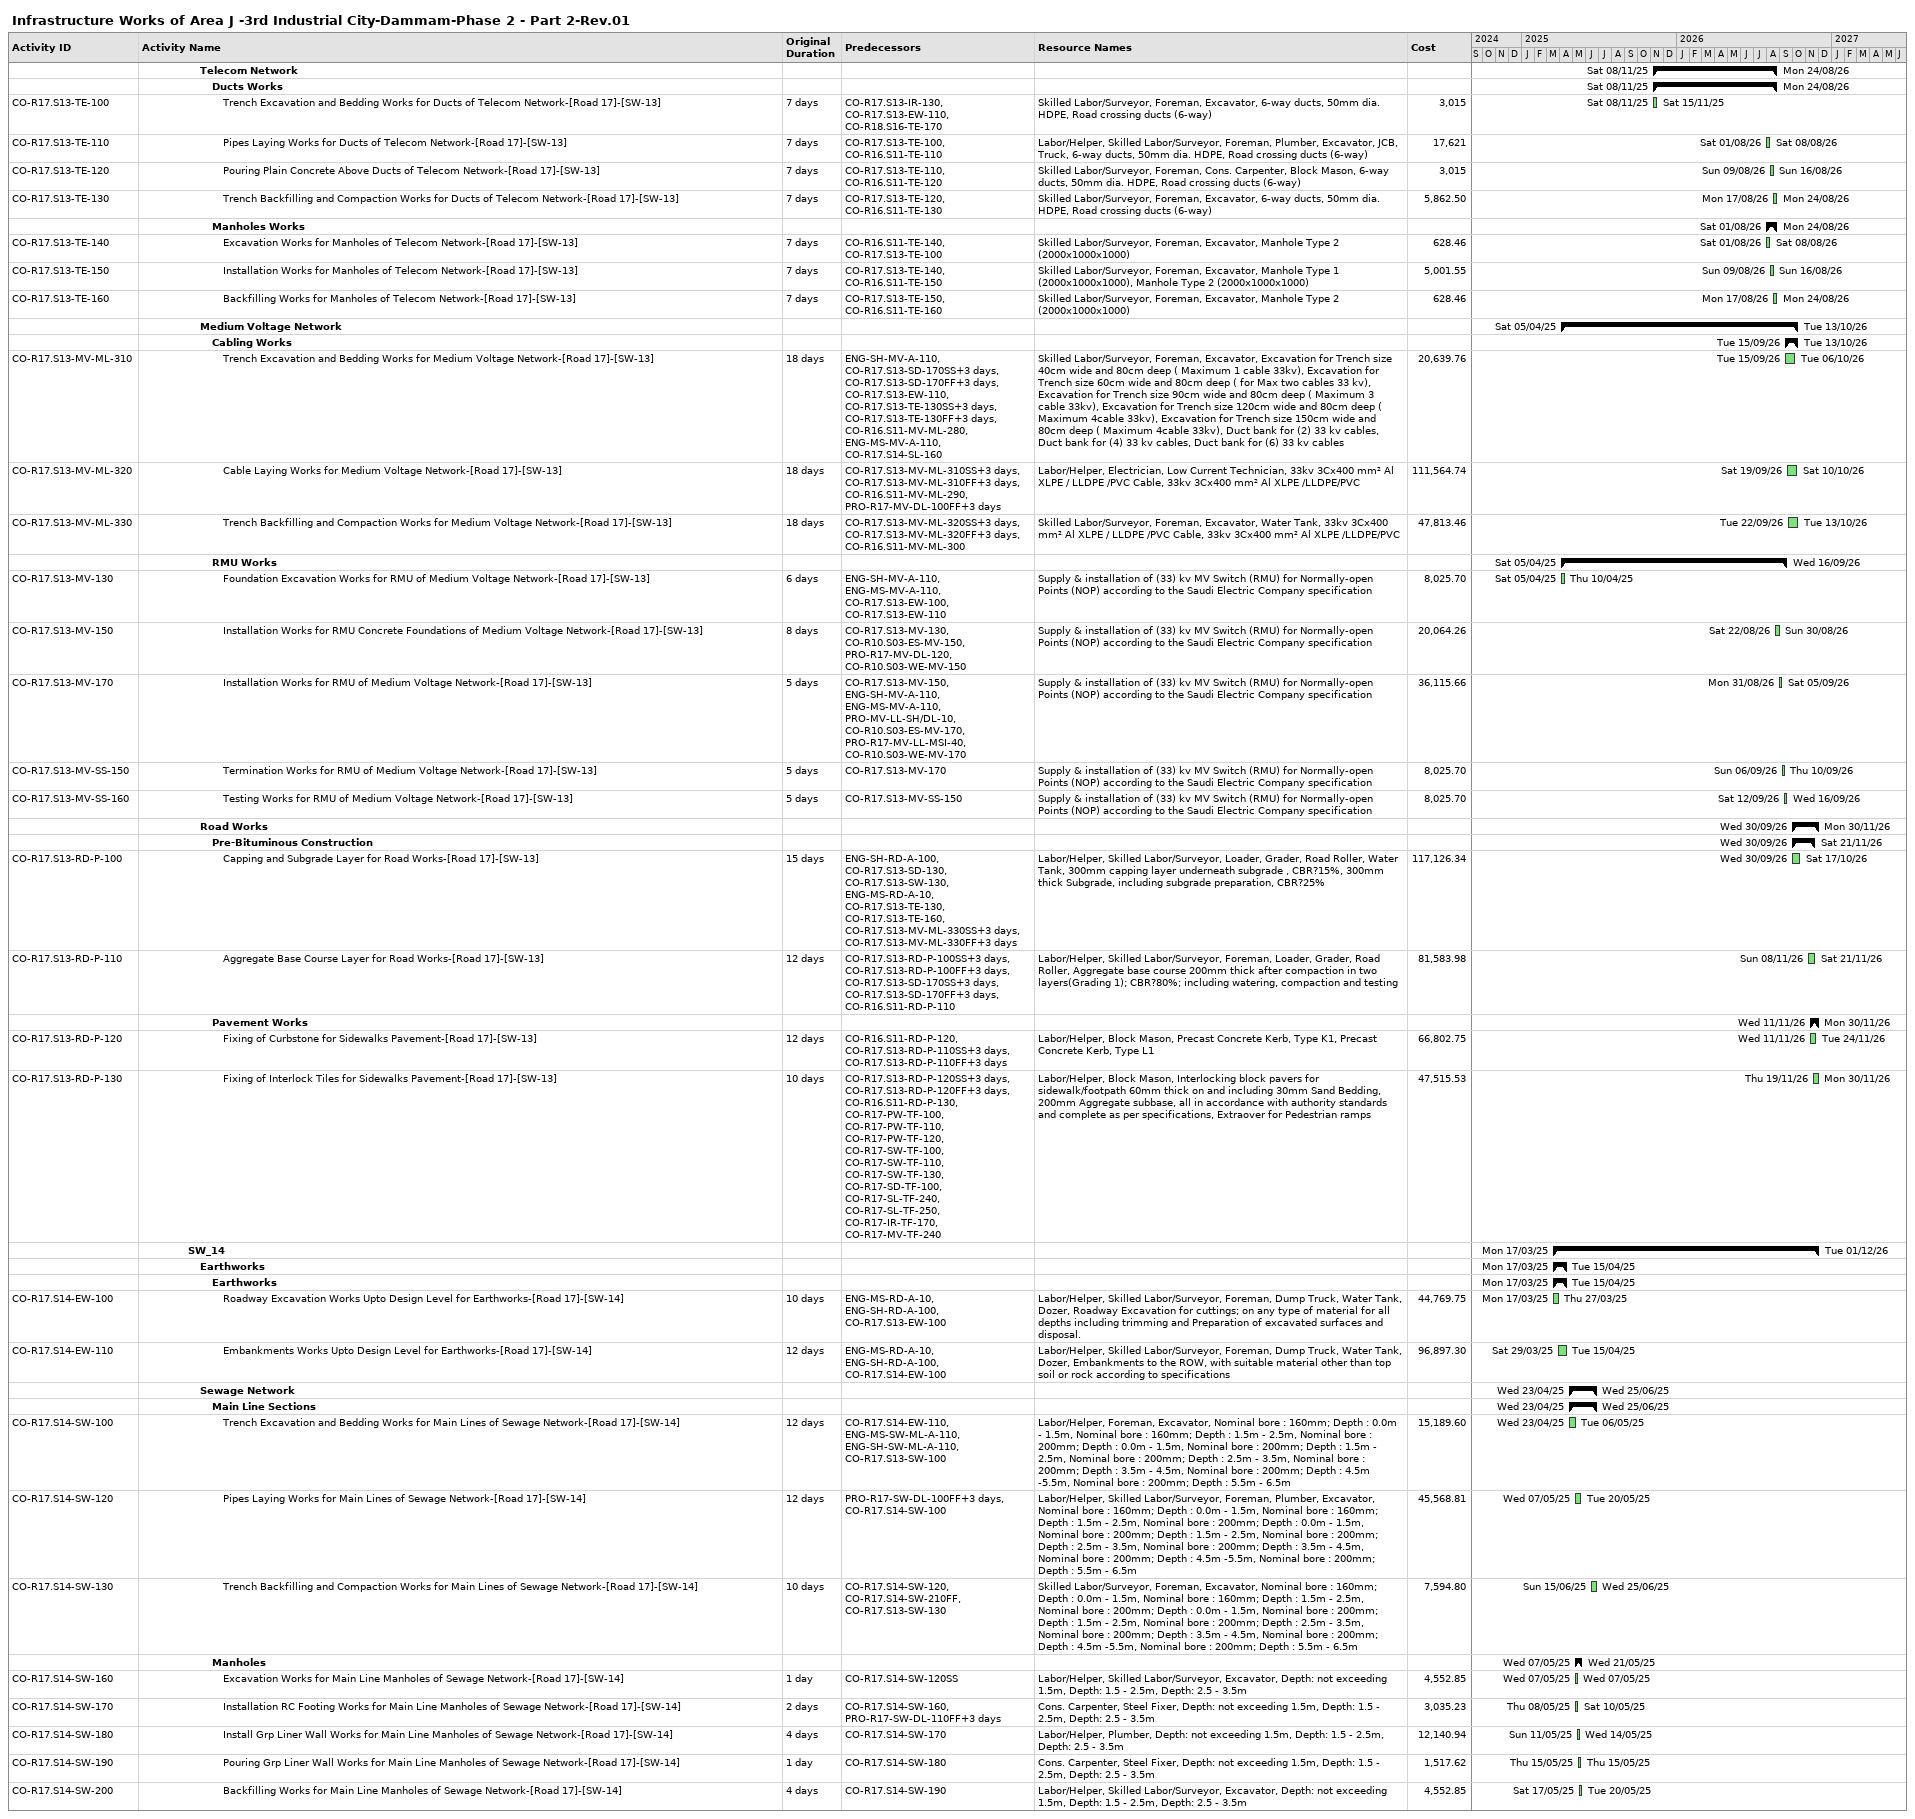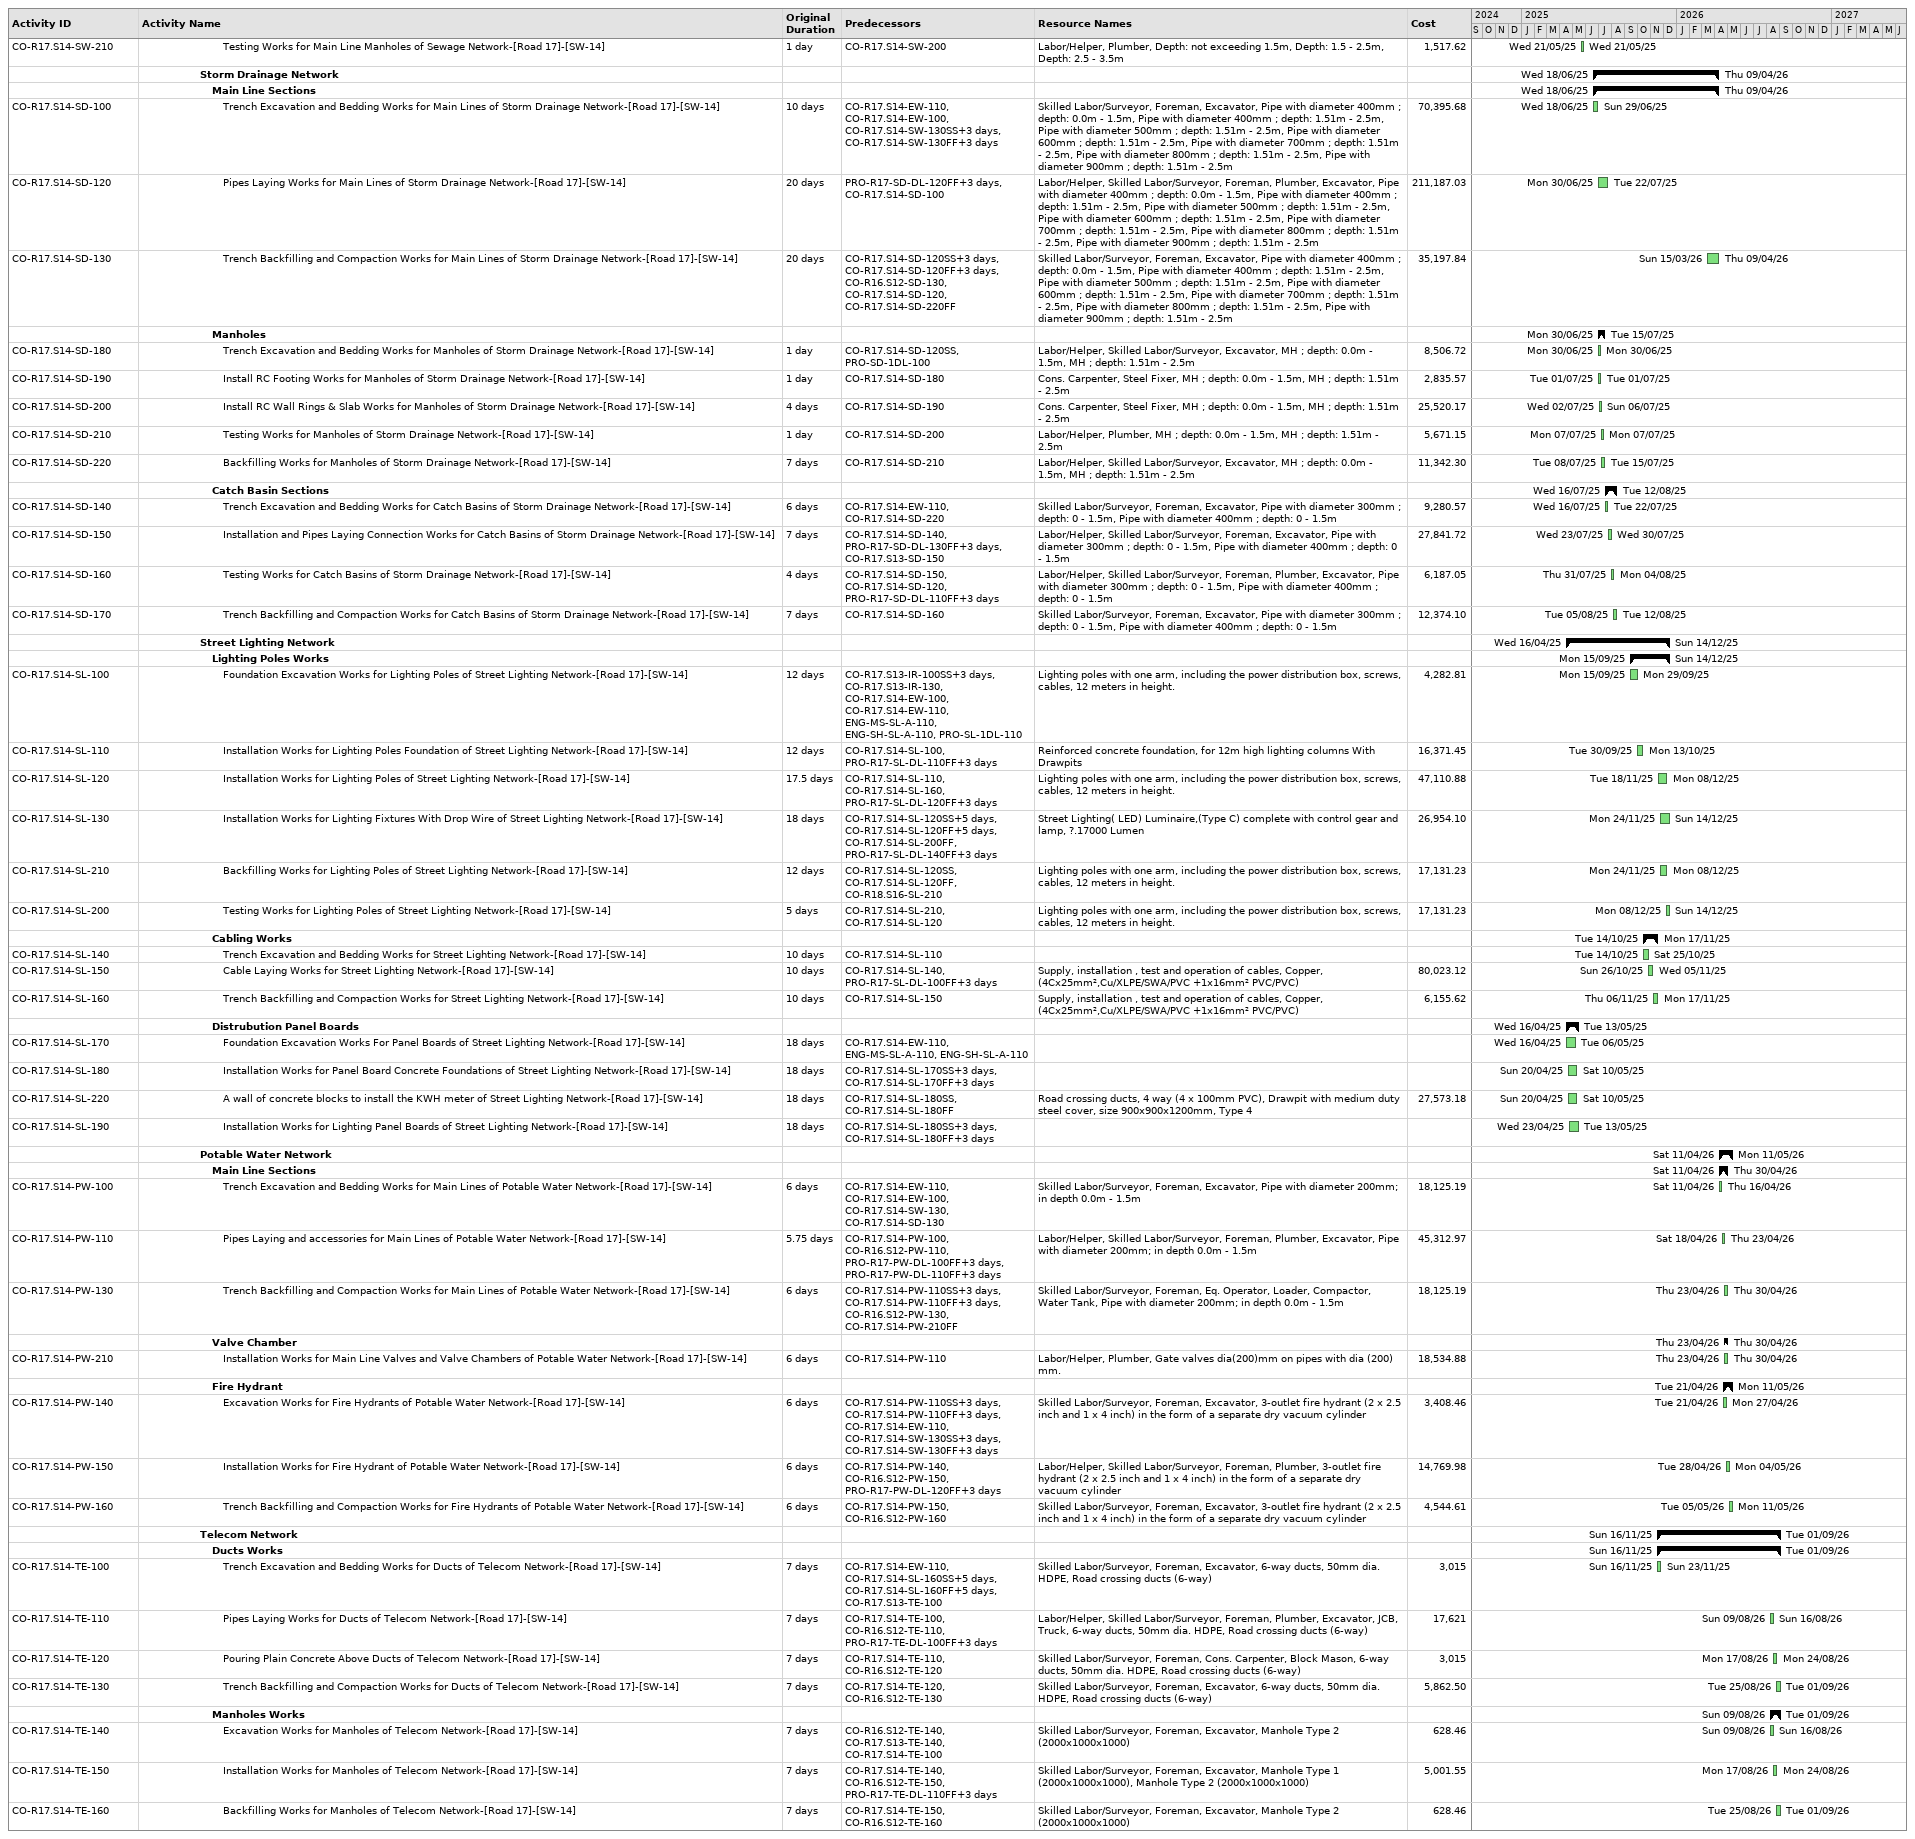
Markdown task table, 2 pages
Infrastructure Works of Area J -3rd Industrial City-Dammam-Phase 2 - Part 2-Rev.01

| ID | Level | Task | Original duration | Start | Finish | Predecessors | Resources | Cost |
|---|---|---|---|---|---|---|---|---|
|  | 6 | **Telecom Network** |  | 2025-11-08 | 2026-08-24 |  |  |  |
|  | 7 | **Ducts Works** |  | 2025-11-08 | 2026-08-24 |  |  |  |
| CO-R17.S13-TE-100 | 8 | Trench Excavation and Bedding Works for Ducts of Telecom Network-[Road 17]-[SW-13] | 7d | 2025-11-08 | 2025-11-15 | CO-R17.S13-IR-130, CO-R17.S13-EW-110, CO-R18.S16-TE-170 | Skilled Labor/Surveyor, Foreman, Excavator, 6-way ducts, 50mm dia. HDPE, Road crossing ducts (6-way) | 3015 |
| CO-R17.S13-TE-110 | 8 | Pipes Laying Works for Ducts of Telecom Network-[Road 17]-[SW-13] | 7d | 2026-08-01 | 2026-08-08 | CO-R17.S13-TE-100, CO-R16.S11-TE-110 | Labor/Helper, Skilled Labor/Surveyor, Foreman, Plumber, Excavator, JCB, Truck, 6-way ducts, 50mm dia. HDPE, Road crossing ducts (6-way) | 17621 |
| CO-R17.S13-TE-120 | 8 | Pouring Plain Concrete Above Ducts of Telecom Network-[Road 17]-[SW-13] | 7d | 2026-08-09 | 2026-08-16 | CO-R17.S13-TE-110, CO-R16.S11-TE-120 | Skilled Labor/Surveyor, Foreman, Cons. Carpenter, Block Mason, 6-way ducts, 50mm dia. HDPE, Road crossing ducts (6-way) | 3015 |
| CO-R17.S13-TE-130 | 8 | Trench Backfilling and Compaction Works for Ducts of Telecom Network-[Road 17]-[SW-13] | 7d | 2026-08-17 | 2026-08-24 | CO-R17.S13-TE-120, CO-R16.S11-TE-130 | Skilled Labor/Surveyor, Foreman, Excavator, 6-way ducts, 50mm dia. HDPE, Road crossing ducts (6-way) | 5862.50 |
|  | 7 | **Manholes Works** |  | 2026-08-01 | 2026-08-24 |  |  |  |
| CO-R17.S13-TE-140 | 8 | Excavation Works for Manholes of Telecom Network-[Road 17]-[SW-13] | 7d | 2026-08-01 | 2026-08-08 | CO-R16.S11-TE-140, CO-R17.S13-TE-100 | Skilled Labor/Surveyor, Foreman, Excavator, Manhole Type 2 (2000x1000x1000) | 628.46 |
| CO-R17.S13-TE-150 | 8 | Installation Works for Manholes of Telecom Network-[Road 17]-[SW-13] | 7d | 2026-08-09 | 2026-08-16 | CO-R17.S13-TE-140, CO-R16.S11-TE-150 | Skilled Labor/Surveyor, Foreman, Excavator, Manhole Type 1 (2000x1000x1000), Manhole Type 2 (2000x1000x1000) | 5001.55 |
| CO-R17.S13-TE-160 | 8 | Backfilling Works for Manholes of Telecom Network-[Road 17]-[SW-13] | 7d | 2026-08-17 | 2026-08-24 | CO-R17.S13-TE-150, CO-R16.S11-TE-160 | Skilled Labor/Surveyor, Foreman, Excavator, Manhole Type 2 (2000x1000x1000) | 628.46 |
|  | 6 | **Medium Voltage Network** |  | 2025-04-05 | 2026-10-13 |  |  |  |
|  | 7 | **Cabling Works** |  | 2026-09-15 | 2026-10-13 |  |  |  |
| CO-R17.S13-MV-ML-310 | 8 | Trench Excavation and Bedding Works for Medium Voltage Network-[Road 17]-[SW-13] | 18d | 2026-09-15 | 2026-10-06 | ENG-SH-MV-A-110, CO-R17.S13-SD-170SS+3d, CO-R17.S13-SD-170FF+3d, CO-R17.S13-EW-110, CO-R17.S13-TE-130SS+3d, CO-R17.S13-TE-130FF+3d, CO-R16.S11-MV-ML-280, ENG-MS-MV-A-110, CO-R17.S14-SL-160 | Skilled Labor/Surveyor, Foreman, Excavator, Excavation for Trench size 40cm wide and 80cm deep ( Maximum 1 cable 33kv), Excavation for Trench size 60cm wide and 80cm deep ( for Max two cables 33 kv), Excavation for Trench size 90cm wide and 80cm deep ( Maximum 3 cable 33kv), Excavation for Trench size 120cm wide and 80cm deep ( Maximum 4cable 33kv), Excavation for Trench size 150cm wide and 80cm deep ( Maximum 4cable 33kv), Duct bank for (2) 33 kv cables, Duct bank for (4) 33 kv cables, Duct bank for (6) 33 kv cables | 20639.76 |
| CO-R17.S13-MV-ML-320 | 8 | Cable Laying Works for Medium Voltage Network-[Road 17]-[SW-13] | 18d | 2026-09-19 | 2026-10-10 | CO-R17.S13-MV-ML-310SS+3d, CO-R17.S13-MV-ML-310FF+3d, CO-R16.S11-MV-ML-290, PRO-R17-MV-DL-100FF+3d | Labor/Helper, Electrician, Low Current Technician, 33kv 3Cx400 mm² Al XLPE / LLDPE /PVC Cable, 33kv 3Cx400 mm² Al XLPE /LLDPE/PVC | 111564.74 |
| CO-R17.S13-MV-ML-330 | 8 | Trench Backfilling and Compaction Works for Medium Voltage Network-[Road 17]-[SW-13] | 18d | 2026-09-22 | 2026-10-13 | CO-R17.S13-MV-ML-320SS+3d, CO-R17.S13-MV-ML-320FF+3d, CO-R16.S11-MV-ML-300 | Skilled Labor/Surveyor, Foreman, Excavator, Water Tank, 33kv 3Cx400 mm² Al XLPE / LLDPE /PVC Cable, 33kv 3Cx400 mm² Al XLPE /LLDPE/PVC | 47813.46 |
|  | 7 | **RMU Works** |  | 2025-04-05 | 2026-09-16 |  |  |  |
| CO-R17.S13-MV-130 | 8 | Foundation Excavation Works for RMU of Medium Voltage Network-[Road 17]-[SW-13] | 6d | 2025-04-05 | 2025-04-10 | ENG-SH-MV-A-110, ENG-MS-MV-A-110, CO-R17.S13-EW-100, CO-R17.S13-EW-110 | Supply & installation of (33) kv MV Switch (RMU) for Normally-open Points (NOP) according to the Saudi Electric Company specification | 8025.70 |
| CO-R17.S13-MV-150 | 8 | Installation Works for RMU Concrete Foundations of Medium Voltage Network-[Road 17]-[SW-13] | 8d | 2026-08-22 | 2026-08-30 | CO-R17.S13-MV-130, CO-R10.S03-ES-MV-150, PRO-R17-MV-DL-120, CO-R10.S03-WE-MV-150 | Supply & installation of (33) kv MV Switch (RMU) for Normally-open Points (NOP) according to the Saudi Electric Company specification | 20064.26 |
| CO-R17.S13-MV-170 | 8 | Installation Works for RMU of Medium Voltage Network-[Road 17]-[SW-13] | 5d | 2026-08-31 | 2026-09-05 | CO-R17.S13-MV-150, ENG-SH-MV-A-110, ENG-MS-MV-A-110, PRO-MV-LL-SH/DL-10, CO-R10.S03-ES-MV-170, PRO-R17-MV-LL-MSI-40, CO-R10.S03-WE-MV-170 | Supply & installation of (33) kv MV Switch (RMU) for Normally-open Points (NOP) according to the Saudi Electric Company specification | 36115.66 |
| CO-R17.S13-MV-SS-150 | 8 | Termination Works for RMU of Medium Voltage Network-[Road 17]-[SW-13] | 5d | 2026-09-06 | 2026-09-10 | CO-R17.S13-MV-170 | Supply & installation of (33) kv MV Switch (RMU) for Normally-open Points (NOP) according to the Saudi Electric Company specification | 8025.70 |
| CO-R17.S13-MV-SS-160 | 8 | Testing Works for RMU of Medium Voltage Network-[Road 17]-[SW-13] | 5d | 2026-09-12 | 2026-09-16 | CO-R17.S13-MV-SS-150 | Supply & installation of (33) kv MV Switch (RMU) for Normally-open Points (NOP) according to the Saudi Electric Company specification | 8025.70 |
|  | 6 | **Road Works** |  | 2026-09-30 | 2026-11-30 |  |  |  |
|  | 7 | **Pre-Bituminous Construction** |  | 2026-09-30 | 2026-11-21 |  |  |  |
| CO-R17.S13-RD-P-100 | 8 | Capping and Subgrade Layer for Road Works-[Road 17]-[SW-13] | 15d | 2026-09-30 | 2026-10-17 | ENG-SH-RD-A-100, CO-R17.S13-SD-130, CO-R17.S13-SW-130, ENG-MS-RD-A-10, CO-R17.S13-TE-130, CO-R17.S13-TE-160, CO-R17.S13-MV-ML-330SS+3d, CO-R17.S13-MV-ML-330FF+3d | Labor/Helper, Skilled Labor/Surveyor, Loader, Grader, Road Roller, Water Tank, 300mm capping layer underneath subgrade , CBR?15%, 300mm thick Subgrade, including subgrade preparation, CBR?25% | 117126.34 |
| CO-R17.S13-RD-P-110 | 8 | Aggregate Base Course Layer for Road Works-[Road 17]-[SW-13] | 12d | 2026-11-08 | 2026-11-21 | CO-R17.S13-RD-P-100SS+3d, CO-R17.S13-RD-P-100FF+3d, CO-R17.S13-SD-170SS+3d, CO-R17.S13-SD-170FF+3d, CO-R16.S11-RD-P-110 | Labor/Helper, Skilled Labor/Surveyor, Foreman, Loader, Grader, Road Roller, Aggregate base course 200mm thick after compaction in two layers(Grading 1); CBR?80%; including watering, compaction and testing | 81583.98 |
|  | 7 | **Pavement Works** |  | 2026-11-11 | 2026-11-30 |  |  |  |
| CO-R17.S13-RD-P-120 | 8 | Fixing of Curbstone for Sidewalks Pavement-[Road 17]-[SW-13] | 12d | 2026-11-11 | 2026-11-24 | CO-R16.S11-RD-P-120, CO-R17.S13-RD-P-110SS+3d, CO-R17.S13-RD-P-110FF+3d | Labor/Helper, Block Mason, Precast Concrete Kerb, Type K1, Precast Concrete Kerb, Type L1 | 66802.75 |
| CO-R17.S13-RD-P-130 | 8 | Fixing of Interlock Tiles for Sidewalks Pavement-[Road 17]-[SW-13] | 10d | 2026-11-19 | 2026-11-30 | CO-R17.S13-RD-P-120SS+3d, CO-R17.S13-RD-P-120FF+3d, CO-R16.S11-RD-P-130, CO-R17-PW-TF-100, CO-R17-PW-TF-110, CO-R17-PW-TF-120, CO-R17-SW-TF-100, CO-R17-SW-TF-110, CO-R17-SW-TF-130, CO-R17-SD-TF-100, CO-R17-SL-TF-240, CO-R17-SL-TF-250, CO-R17-IR-TF-170, CO-R17-MV-TF-240 | Labor/Helper, Block Mason, Interlocking block pavers for sidewalk/footpath 60mm thick on and including 30mm Sand Bedding, 200mm Aggregate subbase, all in accordance with authority standards and complete as per specifications, Extraover for Pedestrian ramps | 47515.53 |
|  | 5 | **SW_14** |  | 2025-03-17 | 2026-12-01 |  |  |  |
|  | 6 | **Earthworks** |  | 2025-03-17 | 2025-04-15 |  |  |  |
|  | 7 | **Earthworks** |  | 2025-03-17 | 2025-04-15 |  |  |  |
| CO-R17.S14-EW-100 | 8 | Roadway Excavation Works Upto Design Level for Earthworks-[Road 17]-[SW-14] | 10d | 2025-03-17 | 2025-03-27 | ENG-MS-RD-A-10, ENG-SH-RD-A-100, CO-R17.S13-EW-100 | Labor/Helper, Skilled Labor/Surveyor, Foreman, Dump Truck, Water Tank, Dozer, Roadway Excavation for cuttings; on any type of material for all depths including trimming and Preparation of excavated surfaces and disposal. | 44769.75 |
| CO-R17.S14-EW-110 | 8 | Embankments Works Upto Design Level for Earthworks-[Road 17]-[SW-14] | 12d | 2025-03-29 | 2025-04-15 | ENG-MS-RD-A-10, ENG-SH-RD-A-100, CO-R17.S14-EW-100 | Labor/Helper, Skilled Labor/Surveyor, Foreman, Dump Truck, Water Tank, Dozer, Embankments to the ROW, with suitable material other than top soil or rock according to specifications | 96897.30 |
|  | 6 | **Sewage Network** |  | 2025-04-23 | 2025-06-25 |  |  |  |
|  | 7 | **Main Line Sections** |  | 2025-04-23 | 2025-06-25 |  |  |  |
| CO-R17.S14-SW-100 | 8 | Trench Excavation and Bedding Works for Main Lines of Sewage Network-[Road 17]-[SW-14] | 12d | 2025-04-23 | 2025-05-06 | CO-R17.S14-EW-110, ENG-MS-SW-ML-A-110, ENG-SH-SW-ML-A-110, CO-R17.S13-SW-100 | Labor/Helper, Foreman, Excavator, Nominal bore : 160mm; Depth : 0.0m - 1.5m, Nominal bore : 160mm; Depth : 1.5m - 2.5m, Nominal bore : 200mm; Depth : 0.0m - 1.5m, Nominal bore : 200mm; Depth : 1.5m - 2.5m, Nominal bore : 200mm; Depth : 2.5m - 3.5m, Nominal bore : 200mm; Depth : 3.5m - 4.5m, Nominal bore : 200mm; Depth : 4.5m -5.5m, Nominal bore : 200mm; Depth : 5.5m - 6.5m | 15189.60 |
| CO-R17.S14-SW-120 | 8 | Pipes Laying Works for Main Lines of Sewage Network-[Road 17]-[SW-14] | 12d | 2025-05-07 | 2025-05-20 | PRO-R17-SW-DL-100FF+3d, CO-R17.S14-SW-100 | Labor/Helper, Skilled Labor/Surveyor, Foreman, Plumber, Excavator, Nominal bore : 160mm; Depth : 0.0m - 1.5m, Nominal bore : 160mm; Depth : 1.5m - 2.5m, Nominal bore : 200mm; Depth : 0.0m - 1.5m, Nominal bore : 200mm; Depth : 1.5m - 2.5m, Nominal bore : 200mm; Depth : 2.5m - 3.5m, Nominal bore : 200mm; Depth : 3.5m - 4.5m, Nominal bore : 200mm; Depth : 4.5m -5.5m, Nominal bore : 200mm; Depth : 5.5m - 6.5m | 45568.81 |
| CO-R17.S14-SW-130 | 8 | Trench Backfilling and Compaction Works for Main Lines of Sewage Network-[Road 17]-[SW-14] | 10d | 2025-06-15 | 2025-06-25 | CO-R17.S14-SW-120, CO-R17.S14-SW-210FF, CO-R17.S13-SW-130 | Skilled Labor/Surveyor, Foreman, Excavator, Nominal bore : 160mm; Depth : 0.0m - 1.5m, Nominal bore : 160mm; Depth : 1.5m - 2.5m, Nominal bore : 200mm; Depth : 0.0m - 1.5m, Nominal bore : 200mm; Depth : 1.5m - 2.5m, Nominal bore : 200mm; Depth : 2.5m - 3.5m, Nominal bore : 200mm; Depth : 3.5m - 4.5m, Nominal bore : 200mm; Depth : 4.5m -5.5m, Nominal bore : 200mm; Depth : 5.5m - 6.5m | 7594.80 |
|  | 7 | **Manholes** |  | 2025-05-07 | 2025-05-21 |  |  |  |
| CO-R17.S14-SW-160 | 8 | Excavation Works for Main Line Manholes of Sewage Network-[Road 17]-[SW-14] | 1d | 2025-05-07 | 2025-05-07 | CO-R17.S14-SW-120SS | Labor/Helper, Skilled Labor/Surveyor, Excavator, Depth: not exceeding 1.5m, Depth: 1.5 - 2.5m, Depth: 2.5 - 3.5m | 4552.85 |
| CO-R17.S14-SW-170 | 8 | Installation RC Footing Works for Main Line Manholes of Sewage Network-[Road 17]-[SW-14] | 2d | 2025-05-08 | 2025-05-10 | CO-R17.S14-SW-160, PRO-R17-SW-DL-110FF+3d | Cons. Carpenter, Steel Fixer, Depth: not exceeding 1.5m, Depth: 1.5 - 2.5m, Depth: 2.5 - 3.5m | 3035.23 |
| CO-R17.S14-SW-180 | 8 | Install Grp Liner Wall Works for Main Line Manholes of Sewage Network-[Road 17]-[SW-14] | 4d | 2025-05-11 | 2025-05-14 | CO-R17.S14-SW-170 | Labor/Helper, Plumber, Depth: not exceeding 1.5m, Depth: 1.5 - 2.5m, Depth: 2.5 - 3.5m | 12140.94 |
| CO-R17.S14-SW-190 | 8 | Pouring Grp Liner Wall Works for Main Line Manholes of Sewage Network-[Road 17]-[SW-14] | 1d | 2025-05-15 | 2025-05-15 | CO-R17.S14-SW-180 | Cons. Carpenter, Steel Fixer, Depth: not exceeding 1.5m, Depth: 1.5 - 2.5m, Depth: 2.5 - 3.5m | 1517.62 |
| CO-R17.S14-SW-200 | 8 | Backfilling Works for Main Line Manholes of Sewage Network-[Road 17]-[SW-14] | 4d | 2025-05-17 | 2025-05-20 | CO-R17.S14-SW-190 | Labor/Helper, Skilled Labor/Surveyor, Excavator, Depth: not exceeding 1.5m, Depth: 1.5 - 2.5m, Depth: 2.5 - 3.5m | 4552.85 |
| CO-R17.S14-SW-210 | 8 | Testing Works for Main Line Manholes of Sewage Network-[Road 17]-[SW-14] | 1d | 2025-05-21 | 2025-05-21 | CO-R17.S14-SW-200 | Labor/Helper, Plumber, Depth: not exceeding 1.5m, Depth: 1.5 - 2.5m, Depth: 2.5 - 3.5m | 1517.62 |
|  | 6 | **Storm Drainage Network** |  | 2025-06-18 | 2026-04-09 |  |  |  |
|  | 7 | **Main Line Sections** |  | 2025-06-18 | 2026-04-09 |  |  |  |
| CO-R17.S14-SD-100 | 8 | Trench Excavation and Bedding Works for Main Lines of Storm Drainage Network-[Road 17]-[SW-14] | 10d | 2025-06-18 | 2025-06-29 | CO-R17.S14-EW-110, CO-R17.S14-EW-100, CO-R17.S14-SW-130SS+3d, CO-R17.S14-SW-130FF+3d | Skilled Labor/Surveyor, Foreman, Excavator, Pipe with diameter 400mm ; depth: 0.0m - 1.5m, Pipe with diameter 400mm ; depth: 1.51m - 2.5m, Pipe with diameter 500mm ; depth: 1.51m - 2.5m, Pipe with diameter 600mm ; depth: 1.51m - 2.5m, Pipe with diameter 700mm ; depth: 1.51m - 2.5m, Pipe with diameter 800mm ; depth: 1.51m - 2.5m, Pipe with diameter 900mm ; depth: 1.51m - 2.5m | 70395.68 |
| CO-R17.S14-SD-120 | 8 | Pipes Laying Works for Main Lines of Storm Drainage Network-[Road 17]-[SW-14] | 20d | 2025-06-30 | 2025-07-22 | PRO-R17-SD-DL-120FF+3d, CO-R17.S14-SD-100 | Labor/Helper, Skilled Labor/Surveyor, Foreman, Plumber, Excavator, Pipe with diameter 400mm ; depth: 0.0m - 1.5m, Pipe with diameter 400mm ; depth: 1.51m - 2.5m, Pipe with diameter 500mm ; depth: 1.51m - 2.5m, Pipe with diameter 600mm ; depth: 1.51m - 2.5m, Pipe with diameter 700mm ; depth: 1.51m - 2.5m, Pipe with diameter 800mm ; depth: 1.51m - 2.5m, Pipe with diameter 900mm ; depth: 1.51m - 2.5m | 211187.03 |
| CO-R17.S14-SD-130 | 8 | Trench Backfilling and Compaction Works for Main Lines of Storm Drainage Network-[Road 17]-[SW-14] | 20d | 2026-03-15 | 2026-04-09 | CO-R17.S14-SD-120SS+3d, CO-R17.S14-SD-120FF+3d, CO-R16.S12-SD-130, CO-R17.S14-SD-120, CO-R17.S14-SD-220FF | Skilled Labor/Surveyor, Foreman, Excavator, Pipe with diameter 400mm ; depth: 0.0m - 1.5m, Pipe with diameter 400mm ; depth: 1.51m - 2.5m, Pipe with diameter 500mm ; depth: 1.51m - 2.5m, Pipe with diameter 600mm ; depth: 1.51m - 2.5m, Pipe with diameter 700mm ; depth: 1.51m - 2.5m, Pipe with diameter 800mm ; depth: 1.51m - 2.5m, Pipe with diameter 900mm ; depth: 1.51m - 2.5m | 35197.84 |
|  | 7 | **Manholes** |  | 2025-06-30 | 2025-07-15 |  |  |  |
| CO-R17.S14-SD-180 | 8 | Trench Excavation and Bedding Works for Manholes of Storm Drainage Network-[Road 17]-[SW-14] | 1d | 2025-06-30 | 2025-06-30 | CO-R17.S14-SD-120SS, PRO-SD-1DL-100 | Labor/Helper, Skilled Labor/Surveyor, Excavator, MH ; depth: 0.0m - 1.5m, MH ; depth: 1.51m - 2.5m | 8506.72 |
| CO-R17.S14-SD-190 | 8 | Install RC Footing Works for Manholes of Storm Drainage Network-[Road 17]-[SW-14] | 1d | 2025-07-01 | 2025-07-01 | CO-R17.S14-SD-180 | Cons. Carpenter, Steel Fixer, MH ; depth: 0.0m - 1.5m, MH ; depth: 1.51m - 2.5m | 2835.57 |
| CO-R17.S14-SD-200 | 8 | Install RC Wall Rings & Slab Works for Manholes of Storm Drainage Network-[Road 17]-[SW-14] | 4d | 2025-07-02 | 2025-07-06 | CO-R17.S14-SD-190 | Cons. Carpenter, Steel Fixer, MH ; depth: 0.0m - 1.5m, MH ; depth: 1.51m - 2.5m | 25520.17 |
| CO-R17.S14-SD-210 | 8 | Testing Works for Manholes of Storm Drainage Network-[Road 17]-[SW-14] | 1d | 2025-07-07 | 2025-07-07 | CO-R17.S14-SD-200 | Labor/Helper, Plumber, MH ; depth: 0.0m - 1.5m, MH ; depth: 1.51m - 2.5m | 5671.15 |
| CO-R17.S14-SD-220 | 8 | Backfilling Works for Manholes of Storm Drainage Network-[Road 17]-[SW-14] | 7d | 2025-07-08 | 2025-07-15 | CO-R17.S14-SD-210 | Labor/Helper, Skilled Labor/Surveyor, Excavator, MH ; depth: 0.0m - 1.5m, MH ; depth: 1.51m - 2.5m | 11342.30 |
|  | 7 | **Catch Basin Sections** |  | 2025-07-16 | 2025-08-12 |  |  |  |
| CO-R17.S14-SD-140 | 8 | Trench Excavation and Bedding Works for Catch Basins of Storm Drainage Network-[Road 17]-[SW-14] | 6d | 2025-07-16 | 2025-07-22 | CO-R17.S14-EW-110, CO-R17.S14-SD-220 | Skilled Labor/Surveyor, Foreman, Excavator, Pipe with diameter 300mm ; depth: 0 - 1.5m, Pipe with diameter 400mm ; depth: 0 - 1.5m | 9280.57 |
| CO-R17.S14-SD-150 | 8 | Installation and Pipes Laying Connection Works for Catch Basins of Storm Drainage Network-[Road 17]-[SW-14] | 7d | 2025-07-23 | 2025-07-30 | CO-R17.S14-SD-140, PRO-R17-SD-DL-130FF+3d, CO-R17.S13-SD-150 | Labor/Helper, Skilled Labor/Surveyor, Foreman, Excavator, Pipe with diameter 300mm ; depth: 0 - 1.5m, Pipe with diameter 400mm ; depth: 0 - 1.5m | 27841.72 |
| CO-R17.S14-SD-160 | 8 | Testing Works for Catch Basins of Storm Drainage Network-[Road 17]-[SW-14] | 4d | 2025-07-31 | 2025-08-04 | CO-R17.S14-SD-150, CO-R17.S14-SD-120, PRO-R17-SD-DL-110FF+3d | Labor/Helper, Skilled Labor/Surveyor, Foreman, Plumber, Excavator, Pipe with diameter 300mm ; depth: 0 - 1.5m, Pipe with diameter 400mm ; depth: 0 - 1.5m | 6187.05 |
| CO-R17.S14-SD-170 | 8 | Trench Backfilling and Compaction Works for Catch Basins of Storm Drainage Network-[Road 17]-[SW-14] | 7d | 2025-08-05 | 2025-08-12 | CO-R17.S14-SD-160 | Skilled Labor/Surveyor, Foreman, Excavator, Pipe with diameter 300mm ; depth: 0 - 1.5m, Pipe with diameter 400mm ; depth: 0 - 1.5m | 12374.10 |
|  | 6 | **Street Lighting Network** |  | 2025-04-16 | 2025-12-14 |  |  |  |
|  | 7 | **Lighting Poles Works** |  | 2025-09-15 | 2025-12-14 |  |  |  |
| CO-R17.S14-SL-100 | 8 | Foundation Excavation Works for Lighting Poles of Street Lighting Network-[Road 17]-[SW-14] | 12d | 2025-09-15 | 2025-09-29 | CO-R17.S13-IR-100SS+3d, CO-R17.S13-IR-130, CO-R17.S14-EW-100, CO-R17.S14-EW-110, ENG-MS-SL-A-110, ENG-SH-SL-A-110, PRO-SL-1DL-110 | Lighting poles with one arm, including the power distribution box, screws, cables, 12 meters in height. | 4282.81 |
| CO-R17.S14-SL-110 | 8 | Installation Works for Lighting Poles Foundation of Street Lighting Network-[Road 17]-[SW-14] | 12d | 2025-09-30 | 2025-10-13 | CO-R17.S14-SL-100, PRO-R17-SL-DL-110FF+3d | Reinforced concrete foundation, for 12m high lighting columns With Drawpits | 16371.45 |
| CO-R17.S14-SL-120 | 8 | Installation Works for Lighting Poles of Street Lighting Network-[Road 17]-[SW-14] | 17.5d | 2025-11-18 | 2025-12-08 | CO-R17.S14-SL-110, CO-R17.S14-SL-160, PRO-R17-SL-DL-120FF+3d | Lighting poles with one arm, including the power distribution box, screws, cables, 12 meters in height. | 47110.88 |
| CO-R17.S14-SL-130 | 8 | Installation Works for Lighting Fixtures With Drop Wire of Street Lighting Network-[Road 17]-[SW-14] | 18d | 2025-11-24 | 2025-12-14 | CO-R17.S14-SL-120SS+5d, CO-R17.S14-SL-120FF+5d, CO-R17.S14-SL-200FF, PRO-R17-SL-DL-140FF+3d | Street Lighting( LED) Luminaire,(Type C) complete with control gear and lamp, ?.17000 Lumen | 26954.10 |
| CO-R17.S14-SL-210 | 8 | Backfilling Works for Lighting Poles of Street Lighting Network-[Road 17]-[SW-14] | 12d | 2025-11-24 | 2025-12-08 | CO-R17.S14-SL-120SS, CO-R17.S14-SL-120FF, CO-R18.S16-SL-210 | Lighting poles with one arm, including the power distribution box, screws, cables, 12 meters in height. | 17131.23 |
| CO-R17.S14-SL-200 | 8 | Testing Works for Lighting Poles of Street Lighting Network-[Road 17]-[SW-14] | 5d | 2025-12-08 | 2025-12-14 | CO-R17.S14-SL-210, CO-R17.S14-SL-120 | Lighting poles with one arm, including the power distribution box, screws, cables, 12 meters in height. | 17131.23 |
|  | 7 | **Cabling Works** |  | 2025-10-14 | 2025-11-17 |  |  |  |
| CO-R17.S14-SL-140 | 8 | Trench Excavation and Bedding Works for Street Lighting Network-[Road 17]-[SW-14] | 10d | 2025-10-14 | 2025-10-25 | CO-R17.S14-SL-110 |  |  |
| CO-R17.S14-SL-150 | 8 | Cable Laying Works for Street Lighting Network-[Road 17]-[SW-14] | 10d | 2025-10-26 | 2025-11-05 | CO-R17.S14-SL-140, PRO-R17-SL-DL-100FF+3d | Supply, installation , test and operation of cables, Copper, (4Cx25mm²,Cu/XLPE/SWA/PVC +1x16mm² PVC/PVC) | 80023.12 |
| CO-R17.S14-SL-160 | 8 | Trench Backfilling and Compaction Works for Street Lighting Network-[Road 17]-[SW-14] | 10d | 2025-11-06 | 2025-11-17 | CO-R17.S14-SL-150 | Supply, installation , test and operation of cables, Copper, (4Cx25mm²,Cu/XLPE/SWA/PVC +1x16mm² PVC/PVC) | 6155.62 |
|  | 7 | **Distrubution Panel Boards** |  | 2025-04-16 | 2025-05-13 |  |  |  |
| CO-R17.S14-SL-170 | 8 | Foundation Excavation Works For Panel Boards of Street Lighting Network-[Road 17]-[SW-14] | 18d | 2025-04-16 | 2025-05-06 | CO-R17.S14-EW-110, ENG-MS-SL-A-110, ENG-SH-SL-A-110 |  |  |
| CO-R17.S14-SL-180 | 8 | Installation Works for Panel Board Concrete Foundations of Street Lighting Network-[Road 17]-[SW-14] | 18d | 2025-04-20 | 2025-05-10 | CO-R17.S14-SL-170SS+3d, CO-R17.S14-SL-170FF+3d |  |  |
| CO-R17.S14-SL-220 | 8 | A wall of concrete blocks to install the KWH meter of Street Lighting Network-[Road 17]-[SW-14] | 18d | 2025-04-20 | 2025-05-10 | CO-R17.S14-SL-180SS, CO-R17.S14-SL-180FF | Road crossing ducts, 4 way (4 x 100mm PVC), Drawpit with medium duty steel cover, size 900x900x1200mm, Type 4 | 27573.18 |
| CO-R17.S14-SL-190 | 8 | Installation Works for Lighting Panel Boards of Street Lighting Network-[Road 17]-[SW-14] | 18d | 2025-04-23 | 2025-05-13 | CO-R17.S14-SL-180SS+3d, CO-R17.S14-SL-180FF+3d |  |  |
|  | 6 | **Potable Water Network** |  | 2026-04-11 | 2026-05-11 |  |  |  |
|  | 7 | **Main Line Sections** |  | 2026-04-11 | 2026-04-30 |  |  |  |
| CO-R17.S14-PW-100 | 8 | Trench Excavation and Bedding Works for Main Lines of Potable Water Network-[Road 17]-[SW-14] | 6d | 2026-04-11 | 2026-04-16 | CO-R17.S14-EW-110, CO-R17.S14-EW-100, CO-R17.S14-SW-130, CO-R17.S14-SD-130 | Skilled Labor/Surveyor, Foreman, Excavator, Pipe with diameter 200mm; in depth 0.0m - 1.5m | 18125.19 |
| CO-R17.S14-PW-110 | 8 | Pipes Laying and accessories for Main Lines of Potable Water Network-[Road 17]-[SW-14] | 5.75d | 2026-04-18 | 2026-04-23 | CO-R17.S14-PW-100, CO-R16.S12-PW-110, PRO-R17-PW-DL-100FF+3d, PRO-R17-PW-DL-110FF+3d | Labor/Helper, Skilled Labor/Surveyor, Foreman, Plumber, Excavator, Pipe with diameter 200mm; in depth 0.0m - 1.5m | 45312.97 |
| CO-R17.S14-PW-130 | 8 | Trench Backfilling and Compaction Works for Main Lines of Potable Water Network-[Road 17]-[SW-14] | 6d | 2026-04-23 | 2026-04-30 | CO-R17.S14-PW-110SS+3d, CO-R17.S14-PW-110FF+3d, CO-R16.S12-PW-130, CO-R17.S14-PW-210FF | Skilled Labor/Surveyor, Foreman, Eq. Operator, Loader, Compactor, Water Tank, Pipe with diameter 200mm; in depth 0.0m - 1.5m | 18125.19 |
|  | 7 | **Valve Chamber** |  | 2026-04-23 | 2026-04-30 |  |  |  |
| CO-R17.S14-PW-210 | 8 | Installation Works for Main Line Valves and Valve Chambers of Potable Water Network-[Road 17]-[SW-14] | 6d | 2026-04-23 | 2026-04-30 | CO-R17.S14-PW-110 | Labor/Helper, Plumber, Gate valves dia(200)mm on pipes with dia (200) mm. | 18534.88 |
|  | 7 | **Fire Hydrant** |  | 2026-04-21 | 2026-05-11 |  |  |  |
| CO-R17.S14-PW-140 | 8 | Excavation Works for Fire Hydrants of Potable Water Network-[Road 17]-[SW-14] | 6d | 2026-04-21 | 2026-04-27 | CO-R17.S14-PW-110SS+3d, CO-R17.S14-PW-110FF+3d, CO-R17.S14-EW-110, CO-R17.S14-SW-130SS+3d, CO-R17.S14-SW-130FF+3d | Skilled Labor/Surveyor, Foreman, Excavator, 3-outlet fire hydrant (2 x 2.5 inch and 1 x 4 inch) in the form of a separate dry vacuum cylinder | 3408.46 |
| CO-R17.S14-PW-150 | 8 | Installation Works for Fire Hydrant of Potable Water Network-[Road 17]-[SW-14] | 6d | 2026-04-28 | 2026-05-04 | CO-R17.S14-PW-140, CO-R16.S12-PW-150, PRO-R17-PW-DL-120FF+3d | Labor/Helper, Skilled Labor/Surveyor, Foreman, Plumber, 3-outlet fire hydrant (2 x 2.5 inch and 1 x 4 inch) in the form of a separate dry vacuum cylinder | 14769.98 |
| CO-R17.S14-PW-160 | 8 | Trench Backfilling and Compaction Works for Fire Hydrants of Potable Water Network-[Road 17]-[SW-14] | 6d | 2026-05-05 | 2026-05-11 | CO-R17.S14-PW-150, CO-R16.S12-PW-160 | Skilled Labor/Surveyor, Foreman, Excavator, 3-outlet fire hydrant (2 x 2.5 inch and 1 x 4 inch) in the form of a separate dry vacuum cylinder | 4544.61 |
|  | 6 | **Telecom Network** |  | 2025-11-16 | 2026-09-01 |  |  |  |
|  | 7 | **Ducts Works** |  | 2025-11-16 | 2026-09-01 |  |  |  |
| CO-R17.S14-TE-100 | 8 | Trench Excavation and Bedding Works for Ducts of Telecom Network-[Road 17]-[SW-14] | 7d | 2025-11-16 | 2025-11-23 | CO-R17.S14-EW-110, CO-R17.S14-SL-160SS+5d, CO-R17.S14-SL-160FF+5d, CO-R17.S13-TE-100 | Skilled Labor/Surveyor, Foreman, Excavator, 6-way ducts, 50mm dia. HDPE, Road crossing ducts (6-way) | 3015 |
| CO-R17.S14-TE-110 | 8 | Pipes Laying Works for Ducts of Telecom Network-[Road 17]-[SW-14] | 7d | 2026-08-09 | 2026-08-16 | CO-R17.S14-TE-100, CO-R16.S12-TE-110, PRO-R17-TE-DL-100FF+3d | Labor/Helper, Skilled Labor/Surveyor, Foreman, Plumber, Excavator, JCB, Truck, 6-way ducts, 50mm dia. HDPE, Road crossing ducts (6-way) | 17621 |
| CO-R17.S14-TE-120 | 8 | Pouring Plain Concrete Above Ducts of Telecom Network-[Road 17]-[SW-14] | 7d | 2026-08-17 | 2026-08-24 | CO-R17.S14-TE-110, CO-R16.S12-TE-120 | Skilled Labor/Surveyor, Foreman, Cons. Carpenter, Block Mason, 6-way ducts, 50mm dia. HDPE, Road crossing ducts (6-way) | 3015 |
| CO-R17.S14-TE-130 | 8 | Trench Backfilling and Compaction Works for Ducts of Telecom Network-[Road 17]-[SW-14] | 7d | 2026-08-25 | 2026-09-01 | CO-R17.S14-TE-120, CO-R16.S12-TE-130 | Skilled Labor/Surveyor, Foreman, Excavator, 6-way ducts, 50mm dia. HDPE, Road crossing ducts (6-way) | 5862.50 |
|  | 7 | **Manholes Works** |  | 2026-08-09 | 2026-09-01 |  |  |  |
| CO-R17.S14-TE-140 | 8 | Excavation Works for Manholes of Telecom Network-[Road 17]-[SW-14] | 7d | 2026-08-09 | 2026-08-16 | CO-R16.S12-TE-140, CO-R17.S13-TE-140, CO-R17.S14-TE-100 | Skilled Labor/Surveyor, Foreman, Excavator, Manhole Type 2 (2000x1000x1000) | 628.46 |
| CO-R17.S14-TE-150 | 8 | Installation Works for Manholes of Telecom Network-[Road 17]-[SW-14] | 7d | 2026-08-17 | 2026-08-24 | CO-R17.S14-TE-140, CO-R16.S12-TE-150, PRO-R17-TE-DL-110FF+3d | Skilled Labor/Surveyor, Foreman, Excavator, Manhole Type 1 (2000x1000x1000), Manhole Type 2 (2000x1000x1000) | 5001.55 |
| CO-R17.S14-TE-160 | 8 | Backfilling Works for Manholes of Telecom Network-[Road 17]-[SW-14] | 7d | 2026-08-25 | 2026-09-01 | CO-R17.S14-TE-150, CO-R16.S12-TE-160 | Skilled Labor/Surveyor, Foreman, Excavator, Manhole Type 2 (2000x1000x1000) | 628.46 |
